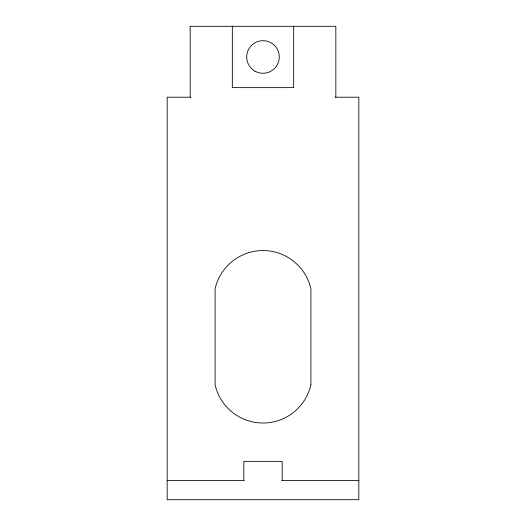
<?xml version="1.0" encoding="UTF-8"?>
<svg xmlns="http://www.w3.org/2000/svg" width="526" height="526" viewBox="0 0 526 526"><rect width="100%" height="100%" fill="white"/><g stroke="black" fill="none" stroke-linecap="round" stroke-linejoin="round"><path stroke-width="0.79" d="M190.925 97.211L167.169 97.211L167.169 499.7L358.831 499.7L358.831 97.211L335.075 97.211M167.169 480.534L244.163 480.534M281.837 480.534L358.831 480.534M335.831 97.211L335.831 26.3L190.169 26.3L190.169 97.211M293.666 26.3L293.666 87.632L232.334 87.632L232.334 26.3M282.166 480.534L282.166 461.368L243.834 461.368L243.834 480.534M310.912 384.703L310.912 288.873A49.115 49.115 0 0 0 215.088 288.873L215.088 384.703A49.115 49.115 0 0 0 310.912 384.703M254.854 71.076A16.293 16.293 0 0 0 279.293 56.966A16.293 16.293 0 0 0 254.854 42.856A16.293 16.293 0 0 0 254.854 71.076"/></g></svg>
